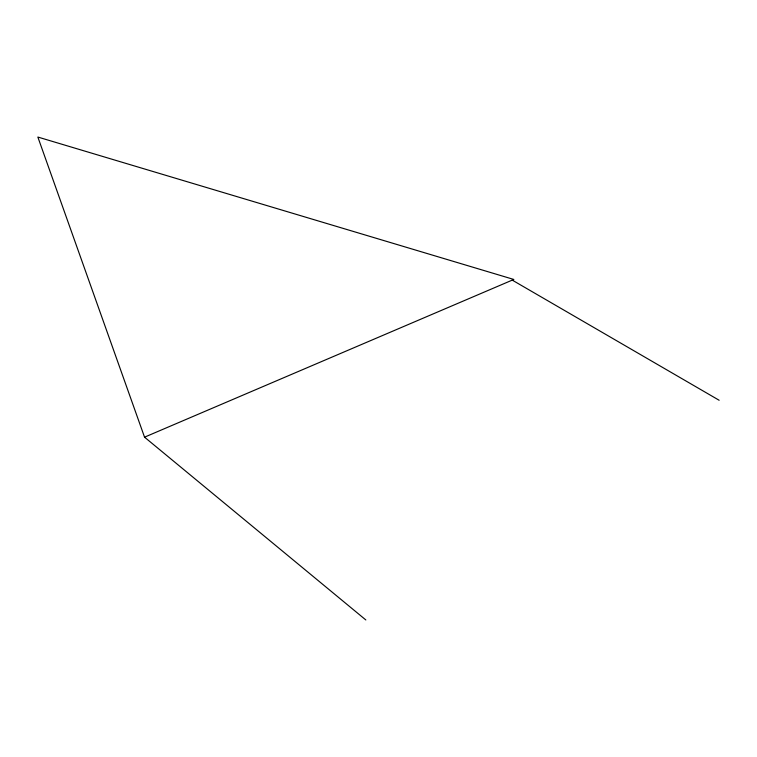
<?xml version="1.0" encoding="UTF-8"?>
<svg xmlns="http://www.w3.org/2000/svg" width="757" height="757" viewBox="0 0 757 757"><rect width="100%" height="100%" fill="white"/><g stroke="black" fill="none" stroke-linecap="round" stroke-linejoin="round"><path stroke-width="1.14" d="M144.54 437.168L513.814 279.456L37.85 137.045L144.54 437.168L365.839 619.955M512.252 280.118L719.15 400.264"/></g></svg>
